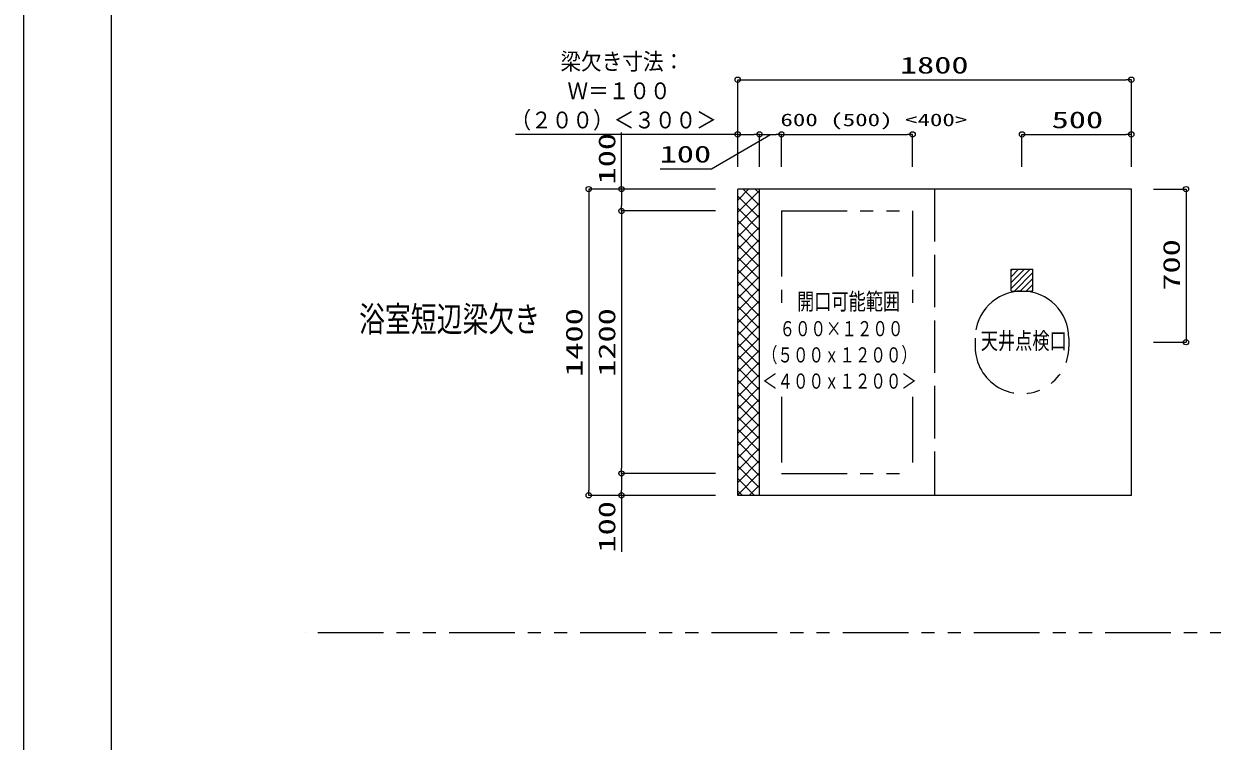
# Model space of a CAD drawing. Units: millimetres on the paper. Extents: x -305 to 305, y -152 to 152.
# Drawn here: x -301 to -165.2, y -70.3 to 11.7 of the extents above; entities that cross this region are included whole.
import ezdxf
from ezdxf.enums import TextEntityAlignment as Align

# ---------------------------------------------------------------- set-up
doc = ezdxf.new("R2010")
doc.units = ezdxf.units.MM
doc.linetypes.add('DASHED', pattern=[7.5, 6, -1.5])
doc.linetypes.add('USER2', pattern=[15, 7.5, -1.5, 1.5, -1.5, 1.5, -1.5])
for name, color, linetype, lineweight in [('0-0_VIEW0004', 7, 'Continuous', 25), ('0-2_図面枠', 3, 'Continuous', 25), ('0-3_0', 7, 'Continuous', 25), ('0-4_DEFPOINTS', 7, 'Continuous', 25), ('0-6_S1', 7, 'Continuous', 25)]:
    doc.layers.add(name, color=color, linetype=linetype, lineweight=lineweight)
doc.styles.add('ＭＳ ゴシック', font='')
doc.styles.get('ＭＳ ゴシック').set_extended_font_data('MS Gothic')

# ---------------------------------------------------------------- blocks, each defined once
blk = doc.blocks.new('_ORIGIN')
at = {"layer": '0-3_0'}
blk.add_line((0, 0), (-1, 0), dxfattribs=at)
blk.add_circle((0, 0), 0.5, dxfattribs=at)

msp = doc.modelspace()

# ---------------------------------------------------------------- linework, layer by layer
at = {"layer": '0-0_VIEW0004'}
for p, q in [((-219.406, -4.615), (-219.406, 5.345)), ((-218.806, 5.345), (-175.006, 5.345)), ((-174.406, -4.615), (-174.406, 5.345)), ((-219.406, -0.905), (-244.801, -0.905)), ((-232.689, -7.155), (-232.689, -0.683)), ((-219.406, -4.615), (-219.406, -0.905)), ((-218.806, -0.905), (-217.506, -0.905)), ((-216.906, -4.615), (-216.906, -0.905)), ((-216.906, -4.615), (-216.906, -0.905)), ((-216.306, -0.905), (-215.006, -0.905)), ((-214.406, -4.615), (-214.406, -0.905)), ((-214.406, -4.615), (-214.406, -0.905)), ((-213.806, -0.905), (-200.006, -0.905)), ((-199.406, -4.615), (-199.406, -0.905)), ((-186.906, -4.615), (-186.906, -0.905)), ((-186.306, -0.905), (-175.006, -0.905)), ((-174.406, -4.615), (-174.406, -0.905)), ((-221.946, -7.155), (-236.439, -7.155)), ((-236.439, -7.755), (-236.439, -41.555)), ((-221.946, -7.155), (-232.689, -7.155)), ((-232.689, -7.755), (-232.689, -9.055)), ((-219.406, -42.155), (-219.406, -7.155)), ((-216.906, -42.155), (-216.906, -7.155)), ((-171.866, -7.155), (-168.156, -7.155)), ((-168.156, -7.155), (-168.156, -24.655)), ((-225.512, -9.655), (-232.689, -9.655)), ((-221.946, -9.655), (-232.689, -9.655)), ((-232.689, -10.255), (-232.689, -39.055)), ((-171.866, -24.655), (-168.156, -24.655)), ((-221.946, -39.655), (-232.69, -39.655)), ((-232.69, -40.255), (-232.69, -41.555)), ((-221.946, -39.655), (-232.689, -39.655)), ((-221.946, -42.155), (-236.439, -42.155)), ((-174.406, -42.155), (-219.406, -42.155))]:
    msp.add_line(p, q, dxfattribs=at)
at = {"layer": '0-0_VIEW0004', "linetype": 'DASHED'}
msp.add_line((-196.906, -7.155), (-196.906, -42.155), dxfattribs=at)
at = {"layer": '0-0_VIEW0004', "linetype": 'USER2'}
for p, q in [((-214.406, -9.655), (-214.406, -21.405)), ((-214.406, -9.655), (-199.406, -9.655)), ((-199.406, -9.655), (-199.406, -21.405)), ((-192.269, -24.173), (-192.269, -25.173)), ((-181.544, -24.173), (-181.544, -25.173)), ((-214.406, -30.905), (-214.406, -39.655)), ((-199.406, -30.905), (-199.406, -39.655)), ((-214.406, -39.655), (-199.406, -39.655))]:
    msp.add_line(p, q, dxfattribs=at)
at = {"layer": '0-0_VIEW0004', "color": 40}
for p, q in [((-185.656, -18.817), (-185.656, -16.317)), ((-188.156, -18.817), (-185.656, -18.817))]:
    msp.add_line(p, q, dxfattribs=at)
at = {"layer": '0-0_VIEW0004', "color": 160, "linetype": 'USER2'}
msp.add_line((100.103, -57.875), (-268.854, -57.875), dxfattribs=at)
at = {"layer": '0-0_VIEW0004'}
for points in [[(-228.257, -4.824), (-222.385, -4.824), (-215.656, -0.905)], [(-174.406, -42.155), (-174.406, -7.155), (-219.406, -7.155)], [(-221.946, -42.155), (-232.69, -42.155), (-232.69, -48.627)]]:
    msp.add_lwpolyline(points, dxfattribs=at)
at = {"layer": '0-0_VIEW0004', "color": 40}
msp.add_lwpolyline([(-188.156, -18.817), (-188.156, -16.317), (-185.656, -16.317)], dxfattribs=at)
at = {"layer": '0-0_VIEW0004'}
for centre in [(-168.156, -7.155), (-168.156, -24.655)]:
    msp.add_circle(centre, 0.3, dxfattribs=at)
at = {"layer": '0-0_VIEW0004', "linetype": 'USER2'}
for centre, start, end in [((-186.906, -24.173), 89.99998, 179.99996), ((-186.906, -24.173), 0.00002, 89.99998), ((-186.906, -25.173), 179.99996, 0)]:
    msp.add_arc(centre, 5.362, start, end, dxfattribs=at)
at = {"layer": '0-2_図面枠'}
msp.add_lwpolyline([(-291.017, -138.498), (108.983, -138.498), (108.983, 138.502), (-291.017, 138.502)], close=True, dxfattribs=at)
at = {"layer": '0-3_0'}
for p, q in [((-219.406, -8.406), (-218.155, -7.155)), ((-219.406, -9.809), (-216.906, -7.309)), ((-216.906, -10.445), (-219.406, -7.945)), ((-216.906, -9.042), (-218.793, -7.155)), ((-216.906, -7.639), (-217.39, -7.155)), ((-219.406, -11.212), (-216.906, -8.712)), ((-216.906, -11.848), (-219.406, -9.348)), ((-219.406, -12.615), (-216.906, -10.115)), ((-216.906, -13.251), (-219.406, -10.751)), ((-219.406, -14.018), (-216.906, -11.518)), ((-216.906, -14.654), (-219.406, -12.154)), ((-219.406, -15.422), (-216.906, -12.922)), ((-216.906, -16.058), (-219.406, -13.558)), ((-219.406, -16.825), (-216.906, -14.325)), ((-216.906, -17.461), (-219.406, -14.961)), ((-219.406, -18.228), (-216.906, -15.728)), ((-216.906, -18.864), (-219.406, -16.364)), ((-219.406, -19.631), (-216.906, -17.131)), ((-216.906, -20.267), (-219.406, -17.767)), ((-219.406, -21.034), (-216.906, -18.534)), ((-216.906, -21.67), (-219.406, -19.17)), ((-219.406, -22.437), (-216.906, -19.937)), ((-216.906, -23.073), (-219.406, -20.573)), ((-219.406, -23.841), (-216.906, -21.341)), ((-216.906, -24.477), (-219.406, -21.977)), ((-219.406, -25.244), (-216.906, -22.744)), ((-216.906, -25.88), (-219.406, -23.38)), ((-219.406, -26.647), (-216.906, -24.147)), ((-216.906, -27.283), (-219.406, -24.783)), ((-219.406, -28.05), (-216.906, -25.55)), ((-216.906, -28.686), (-219.406, -26.186)), ((-219.406, -29.453), (-216.906, -26.953)), ((-216.906, -30.089), (-219.406, -27.589)), ((-219.406, -30.856), (-216.906, -28.356)), ((-216.906, -31.492), (-219.406, -28.992)), ((-219.406, -32.26), (-216.906, -29.76)), ((-216.906, -32.896), (-219.406, -30.396)), ((-219.406, -33.663), (-216.906, -31.163)), ((-216.906, -34.299), (-219.406, -31.799)), ((-219.406, -35.066), (-216.906, -32.566)), ((-216.906, -35.702), (-219.406, -33.202)), ((-219.406, -36.469), (-216.906, -33.969)), ((-216.906, -37.105), (-219.406, -34.605)), ((-219.406, -37.872), (-216.906, -35.372)), ((-216.906, -38.508), (-219.406, -36.008)), ((-219.406, -39.275), (-216.906, -36.775)), ((-216.906, -39.911), (-219.406, -37.411)), ((-219.406, -40.679), (-216.906, -38.179)), ((-216.906, -41.315), (-219.406, -38.815)), ((-219.406, -42.082), (-216.906, -39.582)), ((-217.469, -42.155), (-219.406, -40.218)), ((-218.872, -42.155), (-219.406, -41.621)), ((-218.076, -42.155), (-216.906, -40.985))]:
    msp.add_line(p, q, dxfattribs=at)
at = {"layer": '0-3_0', "color": 40}
for p, q in [((-188.156, -18.522), (-185.952, -16.317)), ((-188.156, -17.848), (-186.625, -16.317)), ((-188.156, -17.175), (-187.299, -16.317)), ((-188.156, -16.501), (-187.972, -16.317)), ((-187.778, -18.817), (-185.656, -16.695)), ((-187.105, -18.817), (-185.656, -17.369)), ((-186.431, -18.817), (-185.656, -18.042)), ((-185.758, -18.817), (-185.656, -18.716))]:
    msp.add_line(p, q, dxfattribs=at)
at = {"layer": '0-4_DEFPOINTS'}
msp.add_line((-301.017, -148.498), (-301.017, 148.502), dxfattribs=at)
at = {"layer": '0-6_S1'}
msp.add_arc((-268.854, -57.875), 0.0019, 90, 270, dxfattribs=at)

# ---------------------------------------------------------------- block references
at = {"layer": '0-0_VIEW0004', "xscale": 0.6, "yscale": 0.6}
for p, rotation in [((-219.406, 5.345), 180), ((-219.406, -0.905), 180), ((-216.906, -0.905), 180), ((-214.406, -0.905), 180), ((-186.906, -0.905), 180), ((-236.439, -7.155), 90), ((-232.689, -7.155), 90), ((-232.689, -9.655), 270), ((-232.689, -9.655), 90), ((-232.69, -39.655), 90), ((-232.689, -39.655), 270), ((-236.439, -42.155), 270), ((-232.69, -42.155), 270)]:
    msp.add_blockref('_ORIGIN', p, dxfattribs=dict(at, rotation=rotation))
for p in [(-174.406, 5.345), (-216.906, -0.905), (-214.406, -0.905), (-199.406, -0.905), (-174.406, -0.905)]:
    msp.add_blockref('_ORIGIN', p, dxfattribs=at)

# ---------------------------------------------------------------- texts
at = {"layer": '0-0_VIEW0004', "style": 'ＭＳ ゴシック'}
for s, height, width, p in [('梁欠き寸法：', 1.921, 0.9, (-239.668, 5.892)), ('1800', 1.921, 1.5, (-200.858, 5.475)), ('Ｗ＝１００', 1.921, 0.9, (-238.864, 2.538)), ('（２００）＜３００＞', 1.921, 0.9, (-245.376, -0.795)), ('500', 1.921, 1.5, (-183.512, -0.775)), ('100', 1.921, 1.5, (-228.321, -4.694)), ('開口可能範囲', 1.921, 0.75, (-212.621, -21.529)), ('浴室短辺梁欠き', 2.889, 0.75, (-262.681, -24.327)), ('６００×１２００', 1.73, 0.75, (-214.621, -24.489)), ('天井点検口', 1.921, 0.75, (-191.621, -26.025)), ('（５００ｘ１２００）', 1.73, 0.75, (-216.621, -27.487)), ('＜４００ｘ１２００＞', 1.73, 0.75, (-216.621, -30.484))]:
    msp.add_text(s, height=height, dxfattribs=dict(at, width=width)).set_placement(p, align=Align.BOTTOM_LEFT)
at = {"layer": '0-0_VIEW0004', "style": 'ＭＳ ゴシック', "width": 1.5}
for s, p in [('100', (-232.819, -6.619)), ('700', (-168.285, -18.761)), ('1400', (-236.569, -28.606)), ('1200', (-232.819, -28.606)), ('100', (-232.82, -48.691))]:
    msp.add_text(s, height=1.921, rotation=90, dxfattribs=at).set_placement(p, align=Align.BOTTOM_LEFT)
at = {"layer": '0-3_0', "style": 'ＭＳ ゴシック', "width": 1.45}
msp.add_text('600 (500) <400>', height=1.444, dxfattribs=at).set_placement((-214.521, -0.396), align=Align.BOTTOM_LEFT)

doc.saveas('drawing.dxf')
